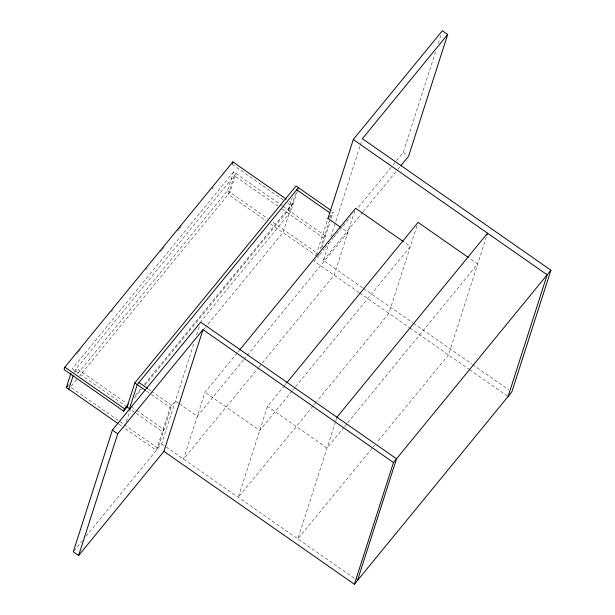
<?xml version="1.0" encoding="UTF-8"?>
<svg xmlns="http://www.w3.org/2000/svg" width="615" height="615" viewBox="0 0 615 615"><rect width="100%" height="100%" fill="white"/><g stroke="black" fill="none" stroke-linecap="round" stroke-linejoin="round"><path stroke-width="0.46" stroke-dasharray="3.08 2.31" d="M74.223 372.275L74.792 370.491L235.999 173.584L229.987 192.303L79.589 376.011M75.353 371.975L76.498 368.408L126.536 403.325M126.39 421.682L130.088 410.167M77.905 373.405L227.55 190.612L233.562 171.885L279.187 203.719M178.511 403.248L175.383 401.065L170.094 407.522L156.348 450.318L122.731 426.864M85.985 536.272L161.637 443.861L194.009 343.047M196.631 334.868L199.552 325.789M237.19 352.949L205.003 392.262L183.531 459.136L258.239 367.885M288.297 210.076L292.302 197.592M295.607 193.348L283.015 232.578L205.933 326.726M144.733 385.436L291.71 205.91L292.479 203.504L289.342 201.313M297.314 191.265L290.734 211.775L201.02 321.345M284.468 385.605L267.464 406.384L238.266 497.327L312.974 406.077M316.256 254.871L327.956 218.433M320.377 248.829L331.539 214.051M321.791 247.637L330.094 221.777M331.239 218.21L333.245 211.967L328.556 217.702M362.596 287.782L323.321 260.376L328.864 243.125M330.901 236.76L360.059 145.94M360.352 145.025L362.104 139.574M354.763 210.983L334.16 275.143L258.846 367.14M396.598 160.6L403.263 152.459L435.628 51.637M438.257 43.465L441.462 33.471M335.483 421.744L297.86 538.917L372.567 447.659M335.775 420.837L336.935 417.208M416.924 226.028L388.895 313.335L316.617 401.626M486.404 236.844L448.489 354.924L376.818 442.469M76.821 354.009L78.036 352.526M78.643 351.788L80.457 349.558M111.4 311.774L112.614 310.291M145.97 269.539L147.185 268.055M160.53 251.758L161.745 250.274M162.352 249.529L164.174 247.307M177.52 231.009L178.734 229.526M179.334 228.788L181.156 226.566M212.09 188.774L213.305 187.291M233.562 171.885L72.362 368.792L125.614 405.954M67.565 386.036L69.387 383.806M76.691 379.555L70.487 387.135L158.055 448.235L171.8 405.439L152.251 391.801M135.369 395.407L140.827 388.742M144.471 384.29L292.479 203.504M134.393 398.066L141.881 388.926M204.119 328.948L205.325 327.472M73.877 551.055L82.356 540.708M237.805 352.203L239.02 350.719M319.062 255.31L314.219 261.229L359.183 292.602M319.669 254.572L324.512 248.652M325.12 247.907L332.992 238.289M333.599 237.551L336.021 234.592M336.628 233.854L339.05 230.894M339.657 230.148L350.558 216.834M358.437 207.217L392.355 165.781M392.962 165.035L395.991 161.338M323.321 260.376L362.642 212.352M363.242 211.614L397.121 170.232M397.728 169.494L400.142 166.534M243.432 359.952L197.277 416.34L179.288 403.794M244.04 359.214L246.469 356.246M247.076 355.501L347.906 232.347L341.002 227.527M285.076 384.867L286.29 383.383M291.925 391.132L259.738 430.454L205.003 392.262M292.532 390.394L294.962 387.427M295.569 386.681L410.366 246.461L404.109 242.102M313.581 405.331L316.01 402.364M344.069 427.194L327.065 447.966L267.464 406.384M344.677 426.449L347.106 423.481M347.713 422.743L477.694 263.973L469.068 257.954M373.174 446.921L374.389 445.437M403.263 152.459L407.084 155.126M232.109 164.32L283.085 199.89M287.789 203.173L291.71 205.91M279.971 204.265L282.323 205.91M283.115 206.456L325.512 236.045L323.813 238.128L281.985 208.946M278.08 206.217L234.292 175.667L228.28 194.386L265.972 220.693M227.55 190.612L267.679 218.609M273.175 222.438L318.716 254.218M363.38 288.335L412.865 322.86M413.657 323.413L471.782 363.972M472.566 364.518L508.697 389.733M270.5 223.852L317.009 256.301M359.737 292.994L409.283 327.564M409.974 328.049L468.876 369.146M469.629 369.669L507.306 395.96M148.338 389.072L151.467 391.255M146.639 391.155L150.544 393.884M151.328 394.43L170.094 407.522M131.233 406.6L135.923 409.874M136.707 410.42L164.067 429.516L162.36 431.599L131.087 409.774M161.637 443.861L356.669 579.953M118.818 424.135L121.947 426.318"/><path stroke-width="0.92" d="M286.206 199.122L232.885 161.914L64.852 367.163L64.083 369.569L123.677 411.151L127.32 406.707M118.042 423.589L66.351 387.519L70.925 373.251M68.78 389.218L73.077 375.842M357.461 580.499L396.537 458.79L200.713 322.152L112.353 430.093L73.277 551.801L78.628 555.529L163.921 451.349L202.996 329.64L393.462 462.541L354.386 584.25L163.921 451.349M123.677 411.151L124.453 408.744L128.089 404.301M78.628 555.529L117.703 433.821L202.996 329.64M330.924 210.353L296.03 185.999L134.823 382.914L127.09 406.984L130.303 409.229M129.527 408.683L137.253 384.606L298.46 187.698M232.37 163.521L232.885 161.914M327.918 218.54L353.294 139.52L442.339 30.75L447.689 34.486L408.614 156.195L400.749 165.796M486.988 235.03L487.564 233.216L336.935 417.208M508.09 396.506L547.166 274.797L353.294 139.52M447.689 34.486L362.396 138.667L550.917 270.216L511.841 391.924L354.386 584.25M66.351 387.519L67.565 386.036M239.627 349.973L355.631 208.277L403.325 241.557M286.897 382.638L418.092 222.392L468.284 257.408M393.462 462.541L550.917 270.216M296.753 189.781L329.994 212.975M327.956 218.433L340.233 226.996M138.959 382.522L147.562 388.526M134.823 382.914L145.071 390.064M64.852 367.163L124.453 408.744M112.353 430.093L117.703 433.821"/></g></svg>
